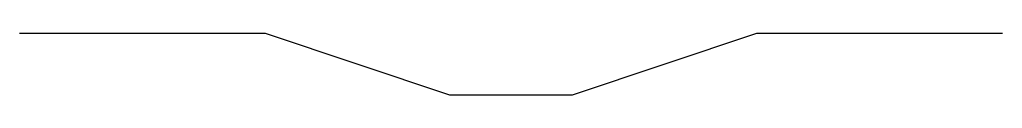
# Model space of a CAD drawing. Extents: x -20 to 20, y -12.5 to -10.
import ezdxf

# ---------------------------------------------------------------- set-up
doc = ezdxf.new("R2010")
doc.units = 0
doc.header["$MEASUREMENT"] = 0
doc.layers.add('MODELSKETCH_VISIBLE', color=7, linetype='CONTINUOUS')

msp = doc.modelspace()

# ---------------------------------------------------------------- linework, layer by layer
at = {"layer": 'MODELSKETCH_VISIBLE'}
for p, q in [((-10, -10), (-2.5, -12.5)), ((2.5, -12.5), (10, -10)), ((-20, -10), (-10, -10)), ((10, -10), (20, -10)), ((-2.5, -12.5), (2.5, -12.5))]:
    msp.add_line(p, q, dxfattribs=at)

doc.saveas('drawing.dxf')
